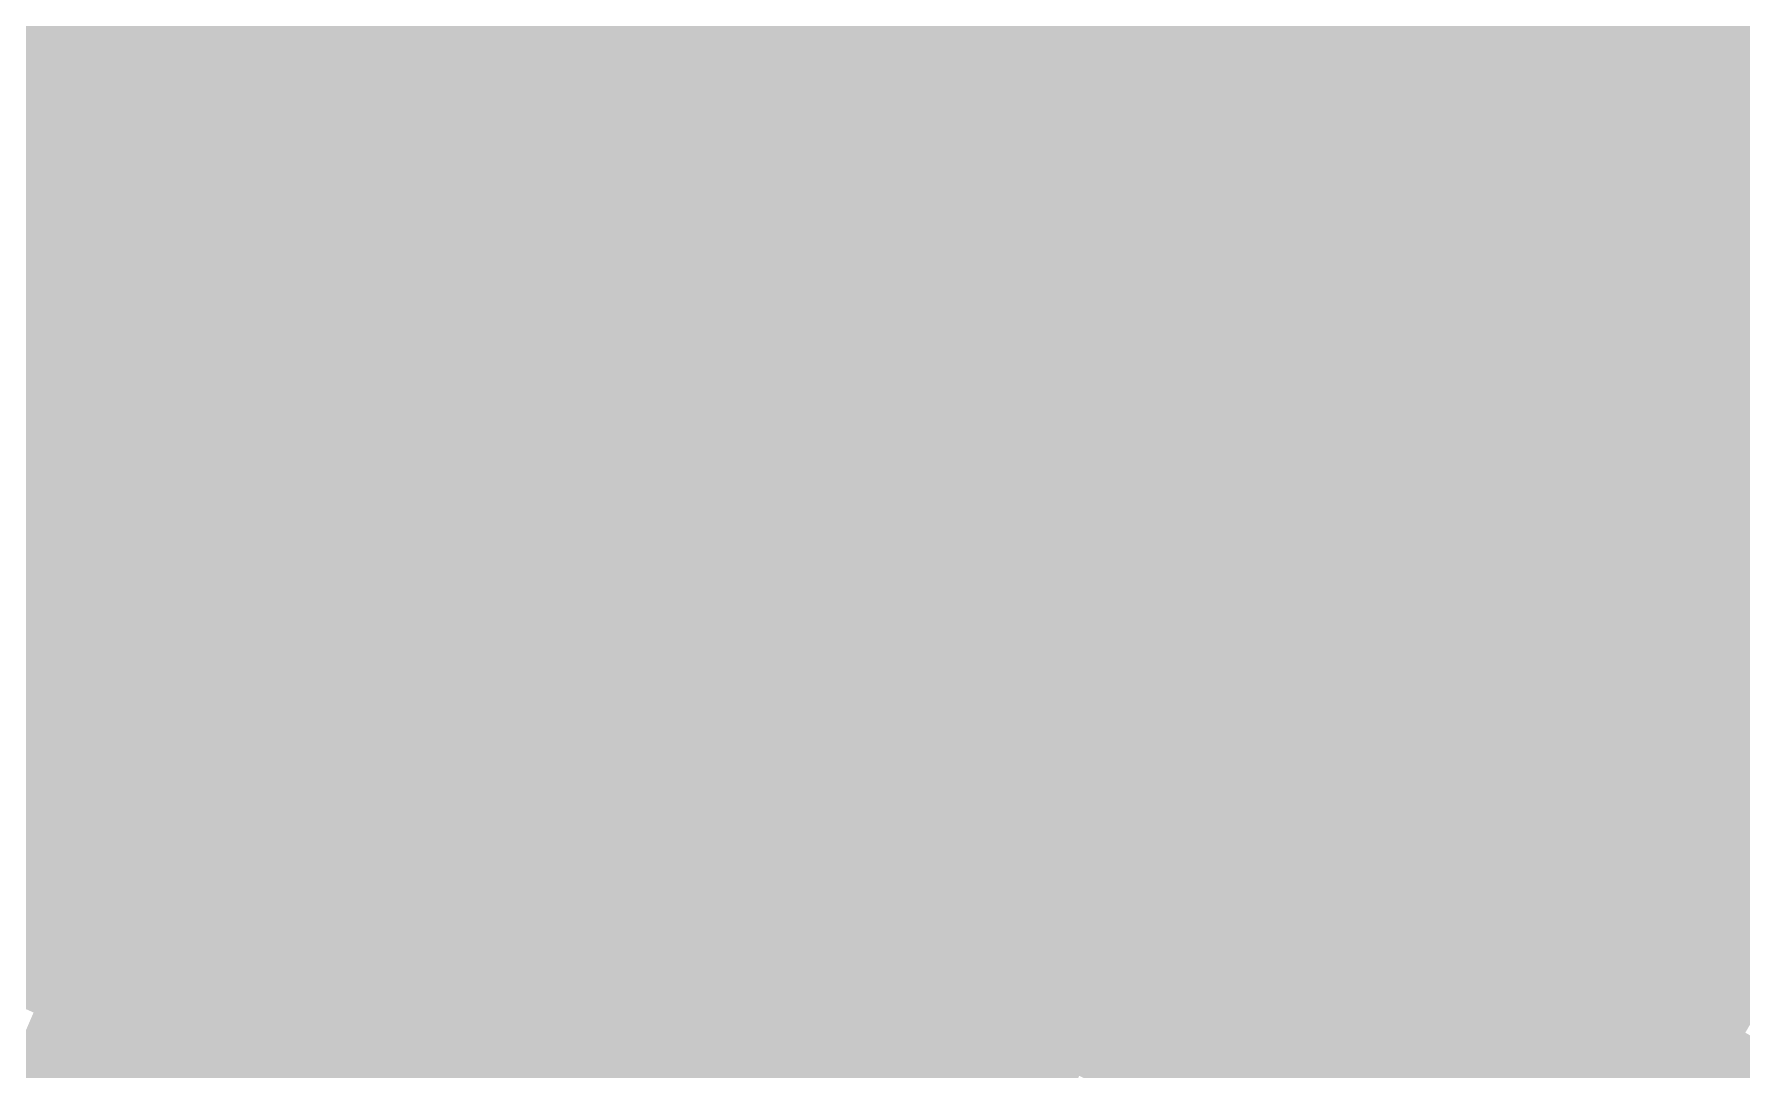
# Model space of a CAD drawing. Header units: inches. Extents: x -266 to 784, y -170 to 213.
# Drawn here: x -95.07 to -74, y 41.44 to 54.21 of the extents above; entities that cross this region are included whole.
import ezdxf

# ---------------------------------------------------------------- set-up
doc = ezdxf.new("R2010")
doc.units = ezdxf.units.IN
doc.header["$MEASUREMENT"] = 0

msp = doc.modelspace()

# ---------------------------------------------------------------- linework, layer by layer
at = {"color": 101, "true_color": 0x60feab}
msp.add_solid([(-90.061504, 53.980788), (-90.919233, 54.494891), (-88.709624, 56.17475), (-89.554478, 56.709748)], dxfattribs=at)
at = {"color": 111, "true_color": 0x7afebc}
msp.add_solid([(-94.839482, 53.725903), (-95.709569, 54.218801), (-93.492418, 56.037199), (-94.350147, 56.551302)], dxfattribs=at)
at = {"color": 101, "true_color": 0x46fe99}
msp.add_solid([(-85.33021, 54.03476), (-86.175064, 54.569757), (-83.978431, 56.112594), (-84.8099, 56.668164)], dxfattribs=at)
at = {"color": 110, "true_color": 0x1aff75}
msp.add_solid([(-76.852972, 54.12597), (-77.670557, 54.701778), (-75.501508, 55.995735), (-76.304715, 56.591434)], dxfattribs=at)
at = {"color": 110, "true_color": 0x2dff86}
msp.add_solid([(-80.652552, 53.890313), (-81.484022, 54.445883), (-79.305727, 55.853395), (-80.123312, 56.429203)], dxfattribs=at)
at = {"color": 101, "true_color": 0x5afea8}
msp.add_solid([(-89.203775, 53.466685), (-90.061504, 53.980788), (-87.864771, 55.639752), (-88.709624, 56.17475)], dxfattribs=at)
at = {"color": 113, "true_color": 0x40fe96}
msp.add_solid([(-84.485357, 53.499762), (-85.33021, 54.03476), (-83.146961, 55.557023), (-83.978431, 56.112594)], dxfattribs=at)
at = {"color": 111, "true_color": 0x73feb9}
msp.add_solid([(-93.969395, 53.233005), (-94.839482, 53.725903), (-92.63469, 55.523096), (-93.492418, 56.037199)], dxfattribs=at)
at = {"color": 110, "true_color": 0x26ff82}
msp.add_solid([(-79.821083, 53.334742), (-80.652552, 53.890313), (-78.488142, 55.277586), (-79.305727, 55.853395)], dxfattribs=at)
at = {"color": 110, "true_color": 0x13ff72}
msp.add_solid([(-76.035388, 53.550162), (-76.852972, 54.12597), (-74.6983, 55.400035), (-75.501508, 55.995735)], dxfattribs=at)
at = {"color": 101, "true_color": 0x53fea4}
msp.add_solid([(-88.346047, 52.952583), (-89.203775, 53.466685), (-87.019917, 55.104755), (-87.864771, 55.639752)], dxfattribs=at)
at = {"color": 111, "true_color": 0x6dfeb5}
msp.add_solid([(-93.099308, 52.740107), (-93.969395, 53.233005), (-91.776961, 55.008994), (-92.63469, 55.523096)], dxfattribs=at)
at = {"color": 110, "true_color": 0x3aff92}
msp.add_solid([(-83.640503, 52.964764), (-84.485357, 53.499762), (-82.315492, 55.001453), (-83.146961, 55.557023)], dxfattribs=at)
at = {"color": 110, "true_color": 0x20ff7f}
msp.add_solid([(-78.989613, 52.779172), (-79.821083, 53.334742), (-77.670557, 54.701778), (-78.488142, 55.277586)], dxfattribs=at)
at = {"color": 110, "true_color": 0x0dff6e}
msp.add_solid([(-75.217803, 52.974354), (-76.035388, 53.550162), (-73.895093, 54.804336), (-74.6983, 55.400035)], dxfattribs=at)
at = {"color": 111, "true_color": 0x66feb2}
msp.add_solid([(-92.229221, 52.247208), (-93.099308, 52.740107), (-90.919233, 54.494891), (-91.776961, 55.008994)], dxfattribs=at)
at = {"color": 101, "true_color": 0x4dfea1}
msp.add_solid([(-87.488318, 52.43848), (-88.346047, 52.952583), (-86.175064, 54.569757), (-87.019917, 55.104755)], dxfattribs=at)
at = {"color": 110, "true_color": 0x33ff8e}
msp.add_solid([(-82.795649, 52.429767), (-83.640503, 52.964764), (-81.484022, 54.445883), (-82.315492, 55.001453)], dxfattribs=at)
at = {"color": 110, "true_color": 0x06ff6a}
msp.add_solid([(-74.400218, 52.398545), (-75.217803, 52.974354), (-73.091885, 54.208637), (-73.895093, 54.804336)], dxfattribs=at)
at = {"color": 110, "true_color": 0x1aff7b}
msp.add_solid([(-78.158144, 52.223602), (-78.989613, 52.779172), (-76.852972, 54.12597), (-77.670557, 54.701778)], dxfattribs=at)
at = {"color": 101, "true_color": 0x60feaf}
msp.add_solid([(-91.359134, 51.75431), (-92.229221, 52.247208), (-90.061504, 53.980788), (-90.919233, 54.494891)], dxfattribs=at)
at = {"color": 101, "true_color": 0x46fe9d}
msp.add_solid([(-86.63059, 51.924377), (-87.488318, 52.43848), (-85.33021, 54.03476), (-86.175064, 54.569757)], dxfattribs=at)
at = {"color": 110, "true_color": 0x2dff8b}
msp.add_solid([(-81.950796, 51.894769), (-82.795649, 52.429767), (-80.652552, 53.890313), (-81.484022, 54.445883)], dxfattribs=at)
at = {"color": 111, "true_color": 0x7afebf}
msp.add_solid([(-96.129418, 51.382244), (-97.011339, 51.853641), (-94.839482, 53.725903), (-95.709569, 54.218801)], dxfattribs=at)
at = {"color": 110, "true_color": 0x00ff66}
msp.add_solid([(-73.582633, 51.822737), (-74.400218, 52.398545), (-72.288678, 53.612937), (-73.091885, 54.208637)], dxfattribs=at)
at = {"color": 101, "true_color": 0x5afeac}
msp.add_solid([(-90.489047, 51.261412), (-91.359134, 51.75431), (-89.203775, 53.466685), (-90.061504, 53.980788)], dxfattribs=at)
at = {"color": 113, "true_color": 0x40fe9a}
msp.add_solid([(-85.772861, 51.410274), (-86.63059, 51.924377), (-84.485357, 53.499762), (-85.33021, 54.03476)], dxfattribs=at)
at = {"color": 110, "true_color": 0x13ff77}
msp.add_solid([(-77.326674, 51.668032), (-78.158144, 52.223602), (-76.035388, 53.550162), (-76.852972, 54.12597)], dxfattribs=at)
at = {"color": 110, "true_color": 0x26ff87}
msp.add_solid([(-81.105942, 51.359772), (-81.950796, 51.894769), (-79.821083, 53.334742), (-80.652552, 53.890313)], dxfattribs=at)
at = {"color": 111, "true_color": 0x73febc}
msp.add_solid([(-95.247497, 50.910848), (-96.129418, 51.382244), (-93.969395, 53.233005), (-94.839482, 53.725903)], dxfattribs=at)
at = {"color": 110, "true_color": 0x0dff73}
msp.add_solid([(-76.495204, 51.112461), (-77.326674, 51.668032), (-75.217803, 52.974354), (-76.035388, 53.550162)], dxfattribs=at)
at = {"color": 101, "true_color": 0x53fea8}
msp.add_solid([(-89.61896, 50.768514), (-90.489047, 51.261412), (-88.346047, 52.952583), (-89.203775, 53.466685)], dxfattribs=at)
at = {"color": 110, "true_color": 0x3aff97}
msp.add_solid([(-84.915132, 50.896172), (-85.772861, 51.410274), (-83.640503, 52.964764), (-84.485357, 53.499762)], dxfattribs=at)
at = {"color": 110, "true_color": 0x20ff84}
msp.add_solid([(-80.261089, 50.824774), (-81.105942, 51.359772), (-78.989613, 52.779172), (-79.821083, 53.334742)], dxfattribs=at)
at = {"color": 111, "true_color": 0x6dfeb9}
msp.add_solid([(-94.365575, 50.439451), (-95.247497, 50.910848), (-93.099308, 52.740107), (-93.969395, 53.233005)], dxfattribs=at)
at = {"color": 101, "true_color": 0x4dfea5}
msp.add_solid([(-88.748873, 50.275616), (-89.61896, 50.768514), (-87.488318, 52.43848), (-88.346047, 52.952583)], dxfattribs=at)
at = {"color": 110, "true_color": 0x33ff93}
msp.add_solid([(-84.057404, 50.382069), (-84.915132, 50.896172), (-82.795649, 52.429767), (-83.640503, 52.964764)], dxfattribs=at)
at = {"color": 110, "true_color": 0x06ff70}
msp.add_solid([(-75.663735, 50.556891), (-76.495204, 51.112461), (-74.400218, 52.398545), (-75.217803, 52.974354)], dxfattribs=at)
at = {"color": 111, "true_color": 0x66feb6}
msp.add_solid([(-93.483654, 49.968054), (-94.365575, 50.439451), (-92.229221, 52.247208), (-93.099308, 52.740107)], dxfattribs=at)
at = {"color": 110, "true_color": 0x1aff80}
msp.add_solid([(-79.416235, 50.289776), (-80.261089, 50.824774), (-78.158144, 52.223602), (-78.989613, 52.779172)], dxfattribs=at)
at = {"color": 101, "true_color": 0x46fea2}
msp.add_solid([(-87.878786, 49.782717), (-88.748873, 50.275616), (-86.63059, 51.924377), (-87.488318, 52.43848)], dxfattribs=at)
at = {"color": 110, "true_color": 0x2dff90}
msp.add_solid([(-83.199675, 49.867966), (-84.057404, 50.382069), (-81.950796, 51.894769), (-82.795649, 52.429767)], dxfattribs=at)
at = {"color": 110, "true_color": 0x00ff6c}
msp.add_solid([(-74.832265, 50.001321), (-75.663735, 50.556891), (-73.582633, 51.822737), (-74.400218, 52.398545)], dxfattribs=at)
at = {"color": 111, "true_color": 0x60feb2}
msp.add_solid([(-92.601733, 49.496657), (-93.483654, 49.968054), (-91.359134, 51.75431), (-92.229221, 52.247208)], dxfattribs=at)
at = {"color": 110, "true_color": 0x13ff7d}
msp.add_solid([(-78.571382, 49.754779), (-79.416235, 50.289776), (-77.326674, 51.668032), (-78.158144, 52.223602)], dxfattribs=at)
at = {"color": 101, "true_color": 0x40fe9f}
msp.add_solid([(-87.008699, 49.289819), (-87.878786, 49.782717), (-85.772861, 51.410274), (-86.63059, 51.924377)], dxfattribs=at)
at = {"color": 110, "true_color": 0x26ff8c}
msp.add_solid([(-82.341947, 49.353863), (-83.199675, 49.867966), (-81.105942, 51.359772), (-81.950796, 51.894769)], dxfattribs=at)
at = {"color": 101, "true_color": 0x5afeaf}
msp.add_solid([(-91.719811, 49.025261), (-92.601733, 49.496657), (-90.489047, 51.261412), (-91.359134, 51.75431)], dxfattribs=at)
at = {"color": 110, "true_color": 0x0dff79}
msp.add_solid([(-77.726528, 49.219781), (-78.571382, 49.754779), (-76.495204, 51.112461), (-77.326674, 51.668032)], dxfattribs=at)
at = {"color": 110, "true_color": 0x00fc6b}
msp.add_solid([(-74.000795, 49.445751), (-74.832265, 50.001321), (-72.765048, 51.246929), (-73.582633, 51.822737)], dxfattribs=at)
at = {"color": 101, "true_color": 0x53feac}
msp.add_solid([(-90.83789, 48.553864), (-91.719811, 49.025261), (-89.61896, 50.768514), (-90.489047, 51.261412)], dxfattribs=at)
at = {"color": 110, "true_color": 0x3aff9b}
msp.add_solid([(-86.138612, 48.796921), (-87.008699, 49.289819), (-84.915132, 50.896172), (-85.772861, 51.410274)], dxfattribs=at)
at = {"color": 110, "true_color": 0x20ff89}
msp.add_solid([(-81.484218, 48.839761), (-82.341947, 49.353863), (-80.261089, 50.824774), (-81.105942, 51.359772)], dxfattribs=at)
at = {"color": 110, "true_color": 0x00f769}
msp.add_solid([(-73.169326, 48.890181), (-74.000795, 49.445751), (-71.947464, 50.671121), (-72.765048, 51.246929)], dxfattribs=at)
at = {"color": 110, "true_color": 0x06ff76}
msp.add_solid([(-76.881674, 48.684783), (-77.726528, 49.219781), (-75.663735, 50.556891), (-76.495204, 51.112461)], dxfattribs=at)
at = {"color": 111, "true_color": 0x6dfebc}
msp.add_solid([(-95.575, 48.108412), (-96.468225, 48.558024), (-94.365575, 50.439451), (-95.247497, 50.910848)], dxfattribs=at)
at = {"color": 110, "true_color": 0x33ff98}
msp.add_solid([(-85.268525, 48.304023), (-86.138612, 48.796921), (-84.057404, 50.382069), (-84.915132, 50.896172)], dxfattribs=at)
at = {"color": 110, "true_color": 0x1aff86}
msp.add_solid([(-80.626489, 48.325658), (-81.484218, 48.839761), (-79.416235, 50.289776), (-80.261089, 50.824774)], dxfattribs=at)
at = {"color": 101, "true_color": 0x4dfea9}
msp.add_solid([(-89.955969, 48.082467), (-90.83789, 48.553864), (-88.748873, 50.275616), (-89.61896, 50.768514)], dxfattribs=at)
at = {"color": 111, "true_color": 0x66feb9}
msp.add_solid([(-94.681776, 47.658801), (-95.575, 48.108412), (-93.483654, 49.968054), (-94.365575, 50.439451)], dxfattribs=at)
at = {"color": 110, "true_color": 0x2dff95}
msp.add_solid([(-84.398438, 47.811125), (-85.268525, 48.304023), (-83.199675, 49.867966), (-84.057404, 50.382069)], dxfattribs=at)
at = {"color": 110, "true_color": 0x00ff72}
msp.add_solid([(-76.036821, 48.149786), (-76.881674, 48.684783), (-74.832265, 50.001321), (-75.663735, 50.556891)], dxfattribs=at)
at = {"color": 101, "true_color": 0x46fea6}
msp.add_solid([(-89.074048, 47.61107), (-89.955969, 48.082467), (-87.878786, 49.782717), (-88.748873, 50.275616)], dxfattribs=at)
at = {"color": 110, "true_color": 0x13ff82}
msp.add_solid([(-79.768761, 47.811555), (-80.626489, 48.325658), (-78.571382, 49.754779), (-79.416235, 50.289776)], dxfattribs=at)
at = {"color": 111, "true_color": 0x60feb6}
msp.add_solid([(-93.788552, 47.20919), (-94.681776, 47.658801), (-92.601733, 49.496657), (-93.483654, 49.968054)], dxfattribs=at)
at = {"color": 110, "true_color": 0x00fc71}
msp.add_solid([(-75.191967, 47.614788), (-76.036821, 48.149786), (-74.000795, 49.445751), (-74.832265, 50.001321)], dxfattribs=at)
at = {"color": 101, "true_color": 0x40fea3}
msp.add_solid([(-88.192126, 47.139674), (-89.074048, 47.61107), (-87.008699, 49.289819), (-87.878786, 49.782717)], dxfattribs=at)
at = {"color": 110, "true_color": 0x26ff92}
msp.add_solid([(-83.528351, 47.318226), (-84.398438, 47.811125), (-82.341947, 49.353863), (-83.199675, 49.867966)], dxfattribs=at)
at = {"color": 110, "true_color": 0x0dff7f}
msp.add_solid([(-78.911032, 47.297452), (-79.768761, 47.811555), (-77.726528, 49.219781), (-78.571382, 49.754779)], dxfattribs=at)
at = {"color": 111, "true_color": 0x5afeb3}
msp.add_solid([(-92.895327, 46.759578), (-93.788552, 47.20919), (-91.719811, 49.025261), (-92.601733, 49.496657)], dxfattribs=at)
at = {"color": 110, "true_color": 0x20ff8e}
msp.add_solid([(-82.658264, 46.825328), (-83.528351, 47.318226), (-81.484218, 48.839761), (-82.341947, 49.353863)], dxfattribs=at)
at = {"color": 110, "true_color": 0x00f76f}
msp.add_solid([(-74.347114, 47.079791), (-75.191967, 47.614788), (-73.169326, 48.890181), (-74.000795, 49.445751)], dxfattribs=at)
at = {"color": 120, "true_color": 0x3affa0}
msp.add_solid([(-87.310205, 46.668277), (-88.192126, 47.139674), (-86.138612, 48.796921), (-87.008699, 49.289819)], dxfattribs=at)
at = {"color": 110, "true_color": 0x06ff7b}
msp.add_solid([(-78.053304, 46.78335), (-78.911032, 47.297452), (-76.881674, 48.684783), (-77.726528, 49.219781)], dxfattribs=at)
at = {"color": 111, "true_color": 0x53feb0}
msp.add_solid([(-92.002103, 46.309967), (-92.895327, 46.759578), (-90.83789, 48.553864), (-91.719811, 49.025261)], dxfattribs=at)
at = {"color": 110, "true_color": 0x00f36d}
msp.add_solid([(-73.50226, 46.544793), (-74.347114, 47.079791), (-72.337856, 48.33461), (-73.169326, 48.890181)], dxfattribs=at)
at = {"color": 110, "true_color": 0x33ff9d}
msp.add_solid([(-86.428284, 46.19688), (-87.310205, 46.668277), (-85.268525, 48.304023), (-86.138612, 48.796921)], dxfattribs=at)
at = {"color": 110, "true_color": 0x1aff8b}
msp.add_solid([(-81.788177, 46.33243), (-82.658264, 46.825328), (-80.626489, 48.325658), (-81.484218, 48.839761)], dxfattribs=at)
at = {"color": 110, "true_color": 0x00ff78}
msp.add_solid([(-77.195575, 46.269247), (-78.053304, 46.78335), (-76.036821, 48.149786), (-76.881674, 48.684783)], dxfattribs=at)
at = {"color": 101, "true_color": 0x4dfead}
msp.add_solid([(-91.108879, 45.860356), (-92.002103, 46.309967), (-89.955969, 48.082467), (-90.83789, 48.553864)], dxfattribs=at)
at = {"color": 110, "true_color": 0x2dff9a}
msp.add_solid([(-85.546363, 45.725483), (-86.428284, 46.19688), (-84.398438, 47.811125), (-85.268525, 48.304023)], dxfattribs=at)
at = {"color": 110, "true_color": 0x13ff88}
msp.add_solid([(-80.91809, 45.839532), (-81.788177, 46.33243), (-79.768761, 47.811555), (-80.626489, 48.325658)], dxfattribs=at)
at = {"color": 111, "true_color": 0x66febd}
msp.add_solid([(-95.822865, 45.32084), (-96.726854, 45.748395), (-94.681776, 47.658801), (-95.575, 48.108412)], dxfattribs=at)
at = {"color": 101, "true_color": 0x46feaa}
msp.add_solid([(-90.215654, 45.410744), (-91.108879, 45.860356), (-89.074048, 47.61107), (-89.955969, 48.082467)], dxfattribs=at)
at = {"color": 110, "true_color": 0x00fc77}
msp.add_solid([(-76.337846, 45.755144), (-77.195575, 46.269247), (-75.191967, 47.614788), (-76.036821, 48.149786)], dxfattribs=at)
at = {"color": 111, "true_color": 0x60feba}
msp.add_solid([(-94.918876, 44.893285), (-95.822865, 45.32084), (-93.788552, 47.20919), (-94.681776, 47.658801)], dxfattribs=at)
at = {"color": 110, "true_color": 0x26ff97}
msp.add_solid([(-84.664441, 45.254087), (-85.546363, 45.725483), (-83.528351, 47.318226), (-84.398438, 47.811125)], dxfattribs=at)
at = {"color": 110, "true_color": 0x0dff85}
msp.add_solid([(-80.048003, 45.346634), (-80.91809, 45.839532), (-78.911032, 47.297452), (-79.768761, 47.811555)], dxfattribs=at)
at = {"color": 101, "true_color": 0x40fea7}
msp.add_solid([(-89.32243, 44.961133), (-90.215654, 45.410744), (-88.192126, 47.139674), (-89.074048, 47.61107)], dxfattribs=at)
at = {"color": 110, "true_color": 0x00f775}
msp.add_solid([(-75.480118, 45.241041), (-76.337846, 45.755144), (-74.347114, 47.079791), (-75.191967, 47.614788)], dxfattribs=at)
at = {"color": 111, "true_color": 0x5afeb7}
msp.add_solid([(-94.014886, 44.46573), (-94.918876, 44.893285), (-92.895327, 46.759578), (-93.788552, 47.20919)], dxfattribs=at)
at = {"color": 110, "true_color": 0x20ff93}
msp.add_solid([(-83.78252, 44.78269), (-84.664441, 45.254087), (-82.658264, 46.825328), (-83.528351, 47.318226)], dxfattribs=at)
at = {"color": 110, "true_color": 0x06ff81}
msp.add_solid([(-79.177916, 44.853735), (-80.048003, 45.346634), (-78.053304, 46.78335), (-78.911032, 47.297452)], dxfattribs=at)
at = {"color": 120, "true_color": 0x3affa5}
msp.add_solid([(-88.429206, 44.511522), (-89.32243, 44.961133), (-87.310205, 46.668277), (-88.192126, 47.139674)], dxfattribs=at)
at = {"color": 110, "true_color": 0x00f373}
msp.add_solid([(-74.622389, 44.726939), (-75.480118, 45.241041), (-73.50226, 46.544793), (-74.347114, 47.079791)], dxfattribs=at)
at = {"color": 110, "true_color": 0x1aff90}
msp.add_solid([(-82.900599, 44.311293), (-83.78252, 44.78269), (-81.788177, 46.33243), (-82.658264, 46.825328)], dxfattribs=at)
at = {"color": 110, "true_color": 0x00ff7e}
msp.add_solid([(-78.307829, 44.360837), (-79.177916, 44.853735), (-77.195575, 46.269247), (-78.053304, 46.78335)], dxfattribs=at)
at = {"color": 111, "true_color": 0x53feb4}
msp.add_solid([(-93.110897, 44.038175), (-94.014886, 44.46573), (-92.002103, 46.309967), (-92.895327, 46.759578)], dxfattribs=at)
at = {"color": 120, "true_color": 0x33ffa2}
msp.add_solid([(-87.535982, 44.06191), (-88.429206, 44.511522), (-86.428284, 46.19688), (-87.310205, 46.668277)], dxfattribs=at)
at = {"color": 110, "true_color": 0x00ef71}
msp.add_solid([(-73.76466, 44.212836), (-74.622389, 44.726939), (-72.657407, 46.009795), (-73.50226, 46.544793)], dxfattribs=at)
at = {"color": 111, "true_color": 0x4dfeb2}
msp.add_solid([(-92.206908, 43.61062), (-93.110897, 44.038175), (-91.108879, 45.860356), (-92.002103, 46.309967)], dxfattribs=at)
at = {"color": 110, "true_color": 0x2dff9f}
msp.add_solid([(-86.642757, 43.612299), (-87.535982, 44.06191), (-85.546363, 45.725483), (-86.428284, 46.19688)], dxfattribs=at)
at = {"color": 110, "true_color": 0x13ff8d}
msp.add_solid([(-82.018678, 43.839897), (-82.900599, 44.311293), (-80.91809, 45.839532), (-81.788177, 46.33243)], dxfattribs=at)
at = {"color": 110, "true_color": 0x00fc7d}
msp.add_solid([(-77.437742, 43.867939), (-78.307829, 44.360837), (-76.337846, 45.755144), (-77.195575, 46.269247)], dxfattribs=at)
at = {"color": 101, "true_color": 0x46feaf}
msp.add_solid([(-91.302919, 43.183064), (-92.206908, 43.61062), (-90.215654, 45.410744), (-91.108879, 45.860356)], dxfattribs=at)
at = {"color": 110, "true_color": 0x26ff9c}
msp.add_solid([(-85.749533, 43.162688), (-86.642757, 43.612299), (-84.664441, 45.254087), (-85.546363, 45.725483)], dxfattribs=at)
at = {"color": 110, "true_color": 0x0dff8a}
msp.add_solid([(-81.136756, 43.3685), (-82.018678, 43.839897), (-80.048003, 45.346634), (-80.91809, 45.839532)], dxfattribs=at)
at = {"color": 110, "true_color": 0x00f77b}
msp.add_solid([(-76.567655, 43.375041), (-77.437742, 43.867939), (-75.480118, 45.241041), (-76.337846, 45.755144)], dxfattribs=at)
at = {"color": 111, "true_color": 0x60febe}
msp.add_solid([(-95.992024, 42.550338), (-96.906234, 42.955579), (-94.918876, 44.893285), (-95.822865, 45.32084)], dxfattribs=at)
at = {"color": 123, "true_color": 0x40feac}
msp.add_solid([(-90.398929, 42.755509), (-91.302919, 43.183064), (-89.32243, 44.961133), (-90.215654, 45.410744)], dxfattribs=at)
at = {"color": 110, "true_color": 0x06ff87}
msp.add_solid([(-80.254835, 42.897103), (-81.136756, 43.3685), (-79.177916, 44.853735), (-80.048003, 45.346634)], dxfattribs=at)
at = {"color": 110, "true_color": 0x20ff99}
msp.add_solid([(-84.856309, 42.713076), (-85.749533, 43.162688), (-83.78252, 44.78269), (-84.664441, 45.254087)], dxfattribs=at)
at = {"color": 110, "true_color": 0x00f379}
msp.add_solid([(-75.697568, 42.882143), (-76.567655, 43.375041), (-74.622389, 44.726939), (-75.480118, 45.241041)], dxfattribs=at)
at = {"color": 111, "true_color": 0x5afebb}
msp.add_solid([(-95.077815, 42.145097), (-95.992024, 42.550338), (-94.014886, 44.46573), (-94.918876, 44.893285)], dxfattribs=at)
at = {"color": 120, "true_color": 0x3affa9}
msp.add_solid([(-89.49494, 42.327954), (-90.398929, 42.755509), (-88.429206, 44.511522), (-89.32243, 44.961133)], dxfattribs=at)
at = {"color": 110, "true_color": 0x1aff96}
msp.add_solid([(-83.963084, 42.263465), (-84.856309, 42.713076), (-82.900599, 44.311293), (-83.78252, 44.78269)], dxfattribs=at)
at = {"color": 110, "true_color": 0x00ff84}
msp.add_solid([(-79.372914, 42.425706), (-80.254835, 42.897103), (-78.307829, 44.360837), (-79.177916, 44.853735)], dxfattribs=at)
at = {"color": 110, "true_color": 0x00ef77}
msp.add_solid([(-74.827481, 42.389245), (-75.697568, 42.882143), (-73.76466, 44.212836), (-74.622389, 44.726939)], dxfattribs=at)
at = {"color": 111, "true_color": 0x53feb8}
msp.add_solid([(-94.163605, 41.739855), (-95.077815, 42.145097), (-93.110897, 44.038175), (-94.014886, 44.46573)], dxfattribs=at)
at = {"color": 120, "true_color": 0x33ffa6}
msp.add_solid([(-88.590951, 41.900399), (-89.49494, 42.327954), (-87.535982, 44.06191), (-88.429206, 44.511522)], dxfattribs=at)
at = {"color": 110, "true_color": 0x13ff93}
msp.add_solid([(-83.06986, 41.813854), (-83.963084, 42.263465), (-82.018678, 43.839897), (-82.900599, 44.311293)], dxfattribs=at)
at = {"color": 110, "true_color": 0x00fc83}
msp.add_solid([(-78.490993, 41.95431), (-79.372914, 42.425706), (-77.437742, 43.867939), (-78.307829, 44.360837)], dxfattribs=at)
at = {"color": 111, "true_color": 0x4dfeb6}
msp.add_solid([(-93.249395, 41.334614), (-94.163605, 41.739855), (-92.206908, 43.61062), (-93.110897, 44.038175)], dxfattribs=at)
at = {"color": 120, "true_color": 0x2dffa4}
msp.add_solid([(-87.686961, 41.472844), (-88.590951, 41.900399), (-86.642757, 43.612299), (-87.535982, 44.06191)], dxfattribs=at)
at = {"color": 110, "true_color": 0x00eb74}
msp.add_solid([(-73.957394, 41.896346), (-74.827481, 42.389245), (-72.906932, 43.698733), (-73.76466, 44.212836)], dxfattribs=at)
at = {"color": 110, "true_color": 0x0dff90}
msp.add_solid([(-82.176636, 41.364242), (-83.06986, 41.813854), (-81.136756, 43.3685), (-82.018678, 43.839897)], dxfattribs=at)
at = {"color": 110, "true_color": 0x00f781}
msp.add_solid([(-77.609071, 41.482913), (-78.490993, 41.95431), (-76.567655, 43.375041), (-77.437742, 43.867939)], dxfattribs=at)
at = {"color": 111, "true_color": 0x46feb3}
msp.add_solid([(-92.335185, 40.929373), (-93.249395, 41.334614), (-91.302919, 43.183064), (-92.206908, 43.61062)], dxfattribs=at)
at = {"color": 120, "true_color": 0x26ffa1}
msp.add_solid([(-86.782972, 41.045289), (-87.686961, 41.472844), (-85.749533, 43.162688), (-86.642757, 43.612299)], dxfattribs=at)
at = {"color": 110, "true_color": 0x06ff8d}
msp.add_solid([(-81.283411, 40.914631), (-82.176636, 41.364242), (-80.254835, 42.897103), (-81.136756, 43.3685)], dxfattribs=at)
at = {"color": 110, "true_color": 0x00f37e}
msp.add_solid([(-76.72715, 41.011516), (-77.609071, 41.482913), (-75.697568, 42.882143), (-76.567655, 43.375041)], dxfattribs=at)
at = {"color": 123, "true_color": 0x40feb1}
msp.add_solid([(-91.420976, 40.524131), (-92.335185, 40.929373), (-90.398929, 42.755509), (-91.302919, 43.183064)], dxfattribs=at)
at = {"color": 110, "true_color": 0x20ff9e}
msp.add_solid([(-85.878983, 40.617734), (-86.782972, 41.045289), (-84.856309, 42.713076), (-85.749533, 43.162688)], dxfattribs=at)
at = {"color": 110, "true_color": 0x00ff8a}
msp.add_solid([(-80.390187, 40.46502), (-81.283411, 40.914631), (-79.372914, 42.425706), (-80.254835, 42.897103)], dxfattribs=at)
at = {"color": 110, "true_color": 0x00ef7c}
msp.add_solid([(-75.845229, 40.540119), (-76.72715, 41.011516), (-74.827481, 42.389245), (-75.697568, 42.882143)], dxfattribs=at)
at = {"color": 120, "true_color": 0x3affae}
msp.add_solid([(-90.506766, 40.11889), (-91.420976, 40.524131), (-89.49494, 42.327954), (-90.398929, 42.755509)], dxfattribs=at)
at = {"color": 110, "true_color": 0x1aff9b}
msp.add_solid([(-84.974994, 40.190179), (-85.878983, 40.617734), (-83.963084, 42.263465), (-84.856309, 42.713076)], dxfattribs=at)
at = {"color": 110, "true_color": 0x00fc89}
msp.add_solid([(-79.496963, 40.015408), (-80.390187, 40.46502), (-78.490993, 41.95431), (-79.372914, 42.425706)], dxfattribs=at)
at = {"color": 110, "true_color": 0x00eb7a}
msp.add_solid([(-74.963307, 40.068723), (-75.845229, 40.540119), (-73.957394, 41.896346), (-74.827481, 42.389245)], dxfattribs=at)
at = {"color": 111, "true_color": 0x53febd}
msp.add_solid([(-95.159592, 39.416394), (-96.083471, 39.799077), (-94.163605, 41.739855), (-95.077815, 42.145097)], dxfattribs=at)
at = {"color": 120, "true_color": 0x33ffab}
msp.add_solid([(-89.592556, 39.713649), (-90.506766, 40.11889), (-88.590951, 41.900399), (-89.49494, 42.327954)], dxfattribs=at)
at = {"color": 110, "true_color": 0x13ff98}
msp.add_solid([(-84.071004, 39.762624), (-84.974994, 40.190179), (-83.06986, 41.813854), (-83.963084, 42.263465)], dxfattribs=at)
at = {"color": 110, "true_color": 0x00f786}
msp.add_solid([(-78.603739, 39.565797), (-79.496963, 40.015408), (-77.609071, 41.482913), (-78.490993, 41.95431)], dxfattribs=at)
at = {"color": 111, "true_color": 0x4dfeba}
msp.add_solid([(-94.235712, 39.03371), (-95.159592, 39.416394), (-93.249395, 41.334614), (-94.163605, 41.739855)], dxfattribs=at)
at = {"color": 120, "true_color": 0x2dffa9}
msp.add_solid([(-88.678346, 39.308407), (-89.592556, 39.713649), (-87.686961, 41.472844), (-88.590951, 41.900399)], dxfattribs=at)
at = {"color": 110, "true_color": 0x0dff96}
msp.add_solid([(-83.167015, 39.335069), (-84.071004, 39.762624), (-82.176636, 41.364242), (-83.06986, 41.813854)], dxfattribs=at)
at = {"color": 110, "true_color": 0x00e678}
msp.add_solid([(-74.081386, 39.597326), (-74.963307, 40.068723), (-73.087307, 41.403448), (-73.957394, 41.896346)], dxfattribs=at)
at = {"color": 120, "true_color": 0x26ffa6}
msp.add_solid([(-87.764137, 38.903166), (-88.678346, 39.308407), (-86.782972, 41.045289), (-87.686961, 41.472844)], dxfattribs=at)
at = {"color": 110, "true_color": 0x00f384}
msp.add_solid([(-77.710514, 39.116186), (-78.603739, 39.565797), (-76.72715, 41.011516), (-77.609071, 41.482913)], dxfattribs=at)

doc.saveas('drawing.dxf')
